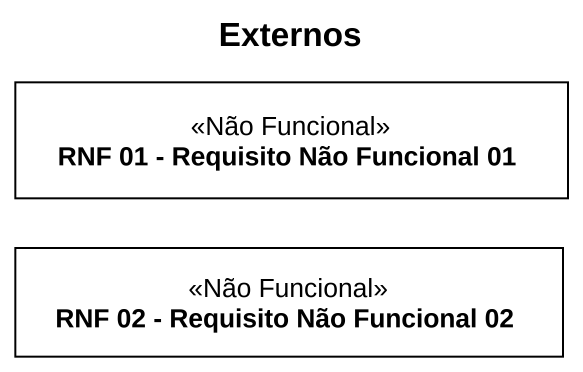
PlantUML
@startuml
title Externos
hide circle
hide empty members
class "RNF 01 - Requisito Não Funcional 01" as RNF_01_Requisito_Não <<Não Funcional>>
class "RNF 02 - Requisito Não Funcional 02" as RNF_02_Requisito_Não <<Não Funcional>>
@enduml
